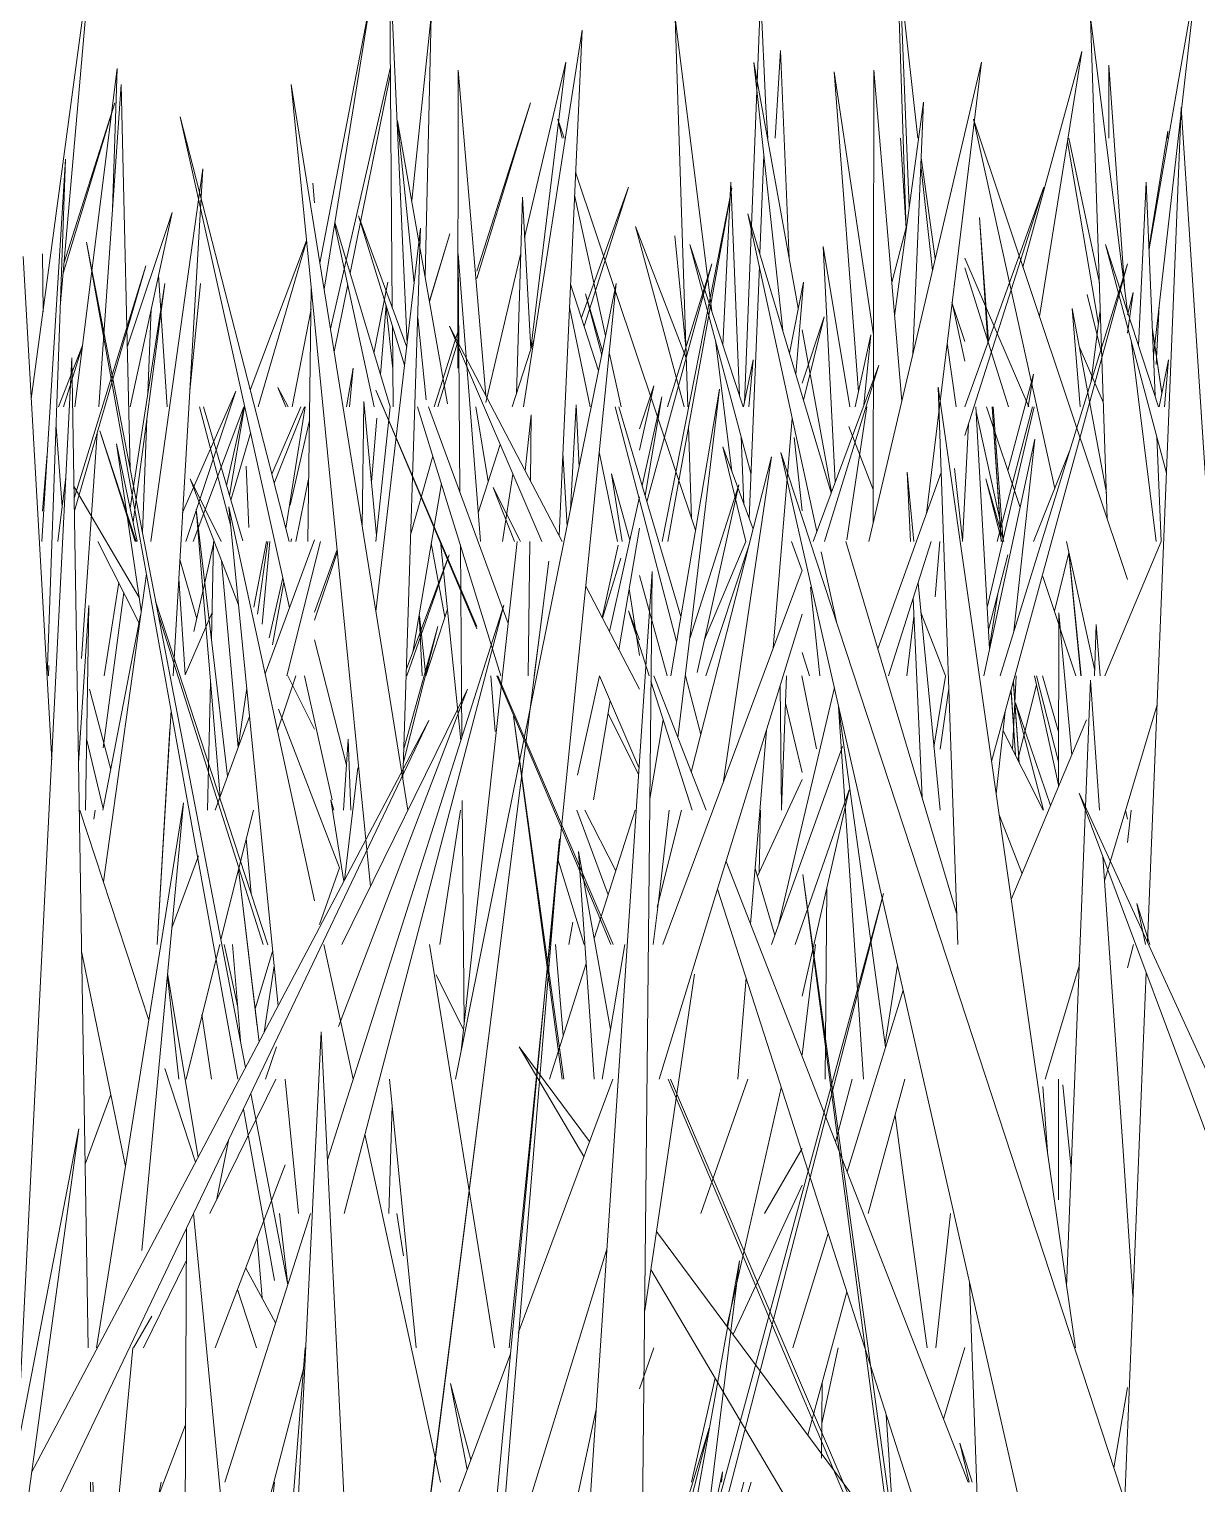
# Model space of a CAD drawing. Header units: millimetres. Extents: x -9575 to 27274, y -4387 to 11354.
# Drawn here: x -5204.62 to -5180.65, y 3085.83 to 3115.69 of the extents above; entities that cross this region are included whole.
import ezdxf

# ---------------------------------------------------------------- set-up
doc = ezdxf.new("R2010")
doc.units = ezdxf.units.MM
doc.layers.add('G-IMPT', color=8, linetype='Continuous', lineweight=9)

# ---------------------------------------------------------------- blocks, each defined once
blk = doc.blocks.new('Grass Array - 25_dwg-V16-North')
at = {"layer": 'G-IMPT'}
for p, q in [((-5204.577, 3108.1), (-5203.366, 3117.087)), ((-5203.978, 3110.067), (-5203.366, 3117.087)), ((-5196.862, 3109.227), (-5197.223, 3117.22)), ((-5197.166, 3109.958), (-5197.223, 3117.22)), ((-5181.633, 3111.175), (-5180.657, 3116.77)), ((-5181.543, 3108.981), (-5180.657, 3116.77)), ((-5198.653, 3110.882), (-5197.609, 3116.317)), ((-5198.567, 3110.348), (-5197.609, 3116.317)), ((-5196.767, 3112.166), (-5196.37, 3115.949)), ((-5196.492, 3110.607), (-5196.37, 3115.949)), ((-5194.475, 3107.931), (-5193.271, 3115.664)), ((-5193.741, 3105.289), (-5193.271, 3115.664)), ((-5189.745, 3115.002), (-5189.151, 3109.501)), ((-5189.745, 3115.002), (-5188.832, 3109.955)), ((-5188.832, 3109.955), (-5189.745, 3115.002)), ((-5182.46, 3113.449), (-5182.458, 3114.944)), ((-5182.129, 3110.309), (-5182.458, 3114.944)), ((-5203.686, 3107.931), (-5202.815, 3114.874)), ((-5202.908, 3112), (-5202.815, 3114.874)), ((-5187.289, 3109.412), (-5188.095, 3114.807)), ((-5187.596, 3108.239), (-5188.095, 3114.807)), ((-5203.191, 3107.931), (-5202.731, 3114.552)), ((-5202.545, 3106.641), (-5202.731, 3114.552)), ((-5186.856, 3109.797), (-5186.263, 3114.186)), ((-5186.482, 3109.018), (-5186.263, 3114.186)), ((-5197.057, 3113.802), (-5196.717, 3110.469)), ((-5197.057, 3113.802), (-5196.03, 3107.993)), ((-5196.03, 3107.993), (-5197.057, 3113.802)), ((-5191.624, 3105.172), (-5190.2, 3112.422)), ((-5191.513, 3105.172), (-5190.2, 3112.422)), ((-5194.497, 3112.233), (-5194.617, 3108.199)), ((-5194.497, 3112.233), (-5194.322, 3109.12)), ((-5202.605, 3109.179), (-5201.688, 3111.919)), ((-5202.55, 3107.931), (-5201.688, 3111.919)), ((-5202.547, 3105.854), (-5201.836, 3110.466)), ((-5202.486, 3105.567), (-5201.836, 3110.466)), ((-5201.966, 3110.632), (-5201.785, 3107.931)), ((-5192.933, 3108.673), (-5193.507, 3110.452)), ((-5182.604, 3109.013), (-5182.901, 3110.24)), ((-5182.074, 3109.448), (-5181.961, 3110.281)), ((-5182.074, 3109.824), (-5181.961, 3110.281)), ((-5202.183, 3108.215), (-5202.114, 3109.945)), ((-5199.22, 3107.931), (-5198.835, 3109.936)), ((-5197.156, 3108.716), (-5197.297, 3110.029)), ((-5193.108, 3107.931), (-5193.529, 3109.98)), ((-5185.412, 3109.274), (-5185.678, 3110.076)), ((-5185.412, 3108.873), (-5185.676, 3110.067)), ((-5183.044, 3107.931), (-5183.21, 3109.954)), ((-5182.509, 3106.167), (-5183.21, 3109.954)), ((-5197.15, 3107.931), (-5197.163, 3109.596)), ((-5196.645, 3109.76), (-5196.474, 3108.075)), ((-5194.703, 3107.931), (-5194.261, 3109.309)), ((-5188.752, 3109.515), (-5188.15, 3106.186)), ((-5188.15, 3106.186), (-5188.752, 3109.515)), ((-5187.663, 3107.931), (-5187.342, 3109.411)), ((-5187.486, 3107.969), (-5187.342, 3109.411)), ((-5181.37, 3108.211), (-5181.565, 3109.519)), ((-5181.371, 3108.209), (-5181.565, 3109.514)), ((-5183.065, 3109.171), (-5182.571, 3108.027)), ((-5198.107, 3107.931), (-5197.971, 3108.729)), ((-5198.044, 3107.931), (-5197.971, 3108.729)), ((-5184.533, 3106.626), (-5184.005, 3108.603)), ((-5184.114, 3107.931), (-5184.005, 3108.603)), ((-5201.47, 3105.761), (-5200.378, 3108.257)), ((-5201.405, 3105.172), (-5200.378, 3108.257)), ((-5199.35, 3107.931), (-5199.516, 3108.329)), ((-5199.303, 3107.931), (-5199.516, 3108.329)), ((-5192.09, 3107.046), (-5191.796, 3108.361)), ((-5192.09, 3107.479), (-5191.796, 3108.361)), ((-5199.639, 3106.553), (-5199.043, 3107.931)), ((-5199.592, 3106.369), (-5198.971, 3107.931)), ((-5199.354, 3105.442), (-5198.955, 3107.931)), ((-5197.782, 3105.473), (-5197.752, 3108.04)), ((-5197.489, 3105.294), (-5197.752, 3108.04)), ((-5197.502, 3105.172), (-5197.212, 3107.931)), ((-5195.196, 3106.398), (-5195.452, 3107.931)), ((-5187.833, 3105.206), (-5187.425, 3107.931)), ((-5184.666, 3105.498), (-5185.181, 3107.828)), ((-5184.28, 3105.864), (-5184.966, 3107.931)), ((-5184.956, 3103.813), (-5183.992, 3107.931)), ((-5184.752, 3105.172), (-5184.028, 3107.931)), ((-5202.297, 3105.354), (-5202.204, 3107.69)), ((-5203.549, 3102.768), (-5203.228, 3107.391)), ((-5188.914, 3107.303), (-5188.752, 3105.8)), ((-5204.35, 3105.792), (-5204.248, 3106.969)), ((-5195.401, 3105.757), (-5194.951, 3107.161)), ((-5192.543, 3105.172), (-5192.919, 3107.006)), ((-5189.907, 3105.172), (-5190.38, 3107.114)), ((-5189.761, 3105.42), (-5190.38, 3107.114)), ((-5204.032, 3105.172), (-5203.867, 3106.486)), ((-5203.7, 3106.294), (-5202.36, 3104.023)), ((-5202.36, 3104.023), (-5203.7, 3106.294)), ((-5194.905, 3105.172), (-5194.69, 3106.554)), ((-5192.451, 3105.172), (-5192.665, 3106.558)), ((-5192.29, 3105.195), (-5192.665, 3106.558)), ((-5203.21, 3105.172), (-5202.363, 3103.496)), ((-5200.009, 3103.823), (-5199.75, 3105.172)), ((-5199.247, 3105.172), (-5199.234, 3105.227)), ((-5199.244, 3105.172), (-5199.234, 3105.227)), ((-5196.09, 3103.613), (-5196.366, 3105.137)), ((-5196.178, 3105.172), (-5195.762, 3101.086)), ((-5192.861, 3103.609), (-5192.527, 3105.097)), ((-5188.752, 3104.569), (-5188.974, 3105.172)), ((-5185.93, 3105.172), (-5186.022, 3104.032)), ((-5184.93, 3103.357), (-5184.532, 3104.894)), ((-5183.574, 3103.736), (-5183.278, 3104.939)), ((-5183.034, 3102.413), (-5183.277, 3104.936)), ((-5183.027, 3102.413), (-5183.269, 3104.898)), ((-5203.078, 3102.413), (-5202.783, 3104.327)), ((-5201.549, 3104.407), (-5201.417, 3102.441)), ((-5199.695, 3103.189), (-5199.415, 3104.425)), ((-5199.626, 3103.051), (-5199.395, 3104.334)), ((-5192.09, 3102.828), (-5192.301, 3104.198)), ((-5191.525, 3102.413), (-5192.09, 3104.469)), ((-5188.583, 3104.23), (-5188.387, 3102.413)), ((-5183.135, 3102.413), (-5183.811, 3104.45)), ((-5203.1, 3100.932), (-5202.678, 3104.119)), ((-5184.911, 3103.008), (-5184.728, 3104.139)), ((-5201.421, 3102.432), (-5200.867, 3103.713)), ((-5196.554, 3102.413), (-5196.612, 3103.68)), ((-5196.477, 3102.413), (-5196.61, 3103.644)), ((-5196.475, 3102.413), (-5196.036, 3103.78)), ((-5189.177, 3099.682), (-5189.077, 3102.413)), ((-5186.047, 3100.946), (-5185.81, 3102.406)), ((-5184.36, 3102.413), (-5184.436, 3100.903)), ((-5184.435, 3100.902), (-5184.36, 3102.413)), ((-5183.489, 3100.174), (-5183.984, 3102.413)), ((-5203.381, 3102.138), (-5202.945, 3100.491)), ((-5189.206, 3102.206), (-5189.176, 3099.654)), ((-5185.918, 3100.906), (-5185.744, 3102.152)), ((-5184.326, 3100.686), (-5183.944, 3102.235)), ((-5188.752, 3100.429), (-5189.098, 3101.849)), ((-5203.1, 3099.69), (-5203.441, 3101.118)), ((-5203.294, 3099.467), (-5203.269, 3099.654)), ((-5196.193, 3096.895), (-5195.764, 3099.654)), ((-5199.794, 3095.098), (-5199.594, 3096.461))]:
    blk.add_line(p, q, dxfattribs=at)
blk = doc.blocks.new('Grass Array - Grass Array-440235-North')
blk.add_blockref('Grass Array - 25_dwg-V16-North', (0, 0))
blk = doc.blocks.new('Grass Array - 25_dwg-V21-North')
at = {"layer": 'G-IMPT'}
for p, q in [((-5189.94, 3108.015), (-5189.605, 3116.428)), ((-5189.498, 3114.075), (-5189.605, 3116.428)), ((-5189.31, 3113.449), (-5189.196, 3115.25)), ((-5189.017, 3110.98), (-5189.196, 3115.25)), ((-5198.436, 3109.532), (-5197.205, 3114.906)), ((-5198.033, 3110.678), (-5197.204, 3114.77)), ((-5181.634, 3111.186), (-5181.247, 3113.589)), ((-5181.254, 3113.449), (-5181.247, 3113.589)), ((-5183.306, 3113.377), (-5182.669, 3109.629)), ((-5183.282, 3113.449), (-5182.652, 3110.48)), ((-5182.652, 3110.48), (-5183.282, 3113.449)), ((-5196.403, 3110.107), (-5195.988, 3111.486)), ((-5196.401, 3110.094), (-5195.988, 3111.486)), ((-5191.177, 3107.931), (-5192.171, 3111.634)), ((-5191.131, 3108.93), (-5192.171, 3111.634)), ((-5191.136, 3109.092), (-5191.364, 3111.441)), ((-5200.082, 3108.278), (-5198.926, 3111.347)), ((-5199.918, 3107.931), (-5198.925, 3111.335)), ((-5198.36, 3109.062), (-5198.081, 3110.441)), ((-5181.487, 3108.799), (-5181.426, 3110.011)), ((-5204.018, 3107.931), (-5203.528, 3109.191)), ((-5203.919, 3107.931), (-5203.528, 3109.188)), ((-5201.252, 3105.172), (-5200.213, 3107.931)), ((-5193.508, 3105.829), (-5193.389, 3107.971)), ((-5193.332, 3106.697), (-5193.389, 3107.971)), ((-5199.265, 3105.912), (-5198.866, 3107.652)), ((-5200.478, 3106.014), (-5200.075, 3107.392)), ((-5200.113, 3105.456), (-5200.169, 3106.713)), ((-5199.148, 3105.172), (-5198.883, 3106.482)), ((-5201.18, 3103.582), (-5201.526, 3104.801))]:
    blk.add_line(p, q, dxfattribs=at)
blk = doc.blocks.new('Grass Array - 25_dwg-V23-North')
at = {"layer": 'G-IMPT'}
for p in [(-5196.403, 3110.107), (-5196.401, 3110.094)]:
    blk.add_line(p, (-5195.988, 3111.486), dxfattribs=at)
blk = doc.blocks.new('Grass Array - Grass Array-V24-North')
for name in ['Grass Array - 25_dwg-V21-North', 'Grass Array - 25_dwg-V23-North']:
    blk.add_blockref(name, (0, 0))
blk = doc.blocks.new('Grass Array - 25_dwg-V30-North')
at = {"layer": 'G-IMPT'}
for p, q in [((-5184.928, 3109.282), (-5185.114, 3111.817)), ((-5184.941, 3109.246), (-5185.114, 3111.817)), ((-5197.359, 3107.931), (-5197.506, 3108.274)), ((-5197.36, 3107.931), (-5197.506, 3108.274))]:
    blk.add_line(p, q, dxfattribs=at)
blk = doc.blocks.new('Grass Array - 25_dwg-V34-North')
at = {"layer": 'G-IMPT'}
for p, q in [((-5184.928, 3109.282), (-5185.114, 3111.817)), ((-5184.941, 3109.246), (-5185.114, 3111.817)), ((-5197.359, 3107.931), (-5197.506, 3108.274)), ((-5197.36, 3107.931), (-5197.506, 3108.274)), ((-5184.685, 3105.424), (-5184.853, 3107.931)), ((-5184.655, 3105.539), (-5184.83, 3107.931)), ((-5194.252, 3102.413), (-5194.086, 3103.725)), ((-5194.252, 3102.413), (-5194.085, 3103.725)), ((-5184.297, 3100.628), (-5184.414, 3102.242)), ((-5184.375, 3100.782), (-5184.461, 3102.071))]:
    blk.add_line(p, q, dxfattribs=at)
blk = doc.blocks.new('Grass Array - 25_dwg-V37-North')
at = {"layer": 'G-IMPT'}
for p, q in [((-5184.928, 3109.282), (-5185.114, 3111.817)), ((-5184.941, 3109.246), (-5185.114, 3111.817)), ((-5197.359, 3107.931), (-5197.506, 3108.274)), ((-5197.36, 3107.931), (-5197.506, 3108.274)), ((-5184.669, 3105.172), (-5184.853, 3107.931)), ((-5184.628, 3105.172), (-5184.83, 3107.931)), ((-5194.252, 3102.413), (-5194.086, 3103.725)), ((-5194.252, 3102.413), (-5194.085, 3103.725)), ((-5184.297, 3100.628), (-5184.414, 3102.242)), ((-5184.375, 3100.782), (-5184.461, 3102.071))]:
    blk.add_line(p, q, dxfattribs=at)
blk = doc.blocks.new('Grass Array - Grass Array-440908-North')
for name in ['Grass Array - 25_dwg-V34-North', 'Grass Array - 25_dwg-V37-North', 'Grass Array - 25_dwg-V37-North', 'Grass Array - 25_dwg-V30-North']:
    blk.add_blockref(name, (0, 0))
blk = doc.blocks.new('Grass Array - 25_dwg-V46-North')
at = {"layer": 'G-IMPT'}
for p, q in [((-5186.381, 3113.449), (-5186.741, 3116.682)), ((-5186.554, 3112.035), (-5186.741, 3116.682)), ((-5186.617, 3111.564), (-5186.78, 3116.388)), ((-5191.098, 3107.931), (-5191.363, 3115.918)), ((-5190.606, 3109.89), (-5191.363, 3115.918)), ((-5194.451, 3111.407), (-5193.605, 3115.006)), ((-5194.321, 3109.122), (-5193.605, 3115.006)), ((-5184.221, 3110.801), (-5183.009, 3115.227)), ((-5183.882, 3109.789), (-5183.009, 3115.227)), ((-5195.812, 3114.84), (-5195.82, 3108.729)), ((-5195.812, 3114.84), (-5195.249, 3108.169)), ((-5203.924, 3110.678), (-5202.863, 3114.172)), ((-5203.907, 3110.876), (-5202.863, 3114.172)), ((-5189.5, 3114.075), (-5189.459, 3113.449)), ((-5189.459, 3113.449), (-5189.5, 3114.075)), ((-5193.682, 3113.449), (-5193.768, 3113.839)), ((-5193.637, 3113.449), (-5193.768, 3113.839)), ((-5186.734, 3113.449), (-5186.621, 3111.603)), ((-5189.54, 3113.101), (-5189.622, 3111.077)), ((-5186.079, 3110.734), (-5186.318, 3112.883)), ((-5186.021, 3110.98), (-5186.311, 3113.047)), ((-5190.943, 3105.401), (-5193.403, 3112.75)), ((-5192.788, 3109.389), (-5193.425, 3112.28)), ((-5193.285, 3109.764), (-5192.321, 3112.444)), ((-5193.229, 3109.589), (-5192.321, 3112.444)), ((-5190.379, 3109.195), (-5190.22, 3112.543)), ((-5190.039, 3108.156), (-5190.22, 3112.543)), ((-5197.536, 3107.931), (-5198.351, 3111.69)), ((-5197.213, 3107.931), (-5198.346, 3111.726)), ((-5186.915, 3110.485), (-5186.619, 3111.612)), ((-5204.336, 3109.886), (-5204.345, 3111.076)), ((-5191.056, 3111.266), (-5189.805, 3106.573)), ((-5191.056, 3111.266), (-5189.966, 3107.931)), ((-5189.966, 3107.931), (-5191.056, 3111.266)), ((-5188.073, 3106.393), (-5188.324, 3111.227)), ((-5187.773, 3107.931), (-5188.324, 3111.227)), ((-5195.247, 3108.019), (-5194.532, 3111.06)), ((-5191.94, 3105.986), (-5190.608, 3110.865)), ((-5191.514, 3107.931), (-5190.608, 3110.865)), ((-5189.632, 3110.819), (-5189.843, 3105.644)), ((-5184.097, 3107.931), (-5185.412, 3110.986)), ((-5184.52, 3107.931), (-5185.412, 3110.786)), ((-5197.256, 3110.492), (-5197.543, 3109.036)), ((-5197.543, 3109.036), (-5197.256, 3110.492)), ((-5201.323, 3108.258), (-5201.101, 3110.463)), ((-5197.295, 3110.022), (-5197.412, 3108.599)), ((-5182.819, 3108.465), (-5182.633, 3109.908)), ((-5190.194, 3106.604), (-5190.532, 3109.301)), ((-5192.467, 3107.931), (-5192.713, 3109.049)), ((-5185.593, 3107.931), (-5185.777, 3109.239)), ((-5189.957, 3107.931), (-5189.762, 3108.901)), ((-5189.846, 3107.931), (-5189.762, 3108.901)), ((-5200.481, 3105.485), (-5201.121, 3107.931)), ((-5200.232, 3105.181), (-5201.043, 3107.931)), ((-5200.568, 3106.321), (-5200.209, 3107.931)), ((-5200.506, 3106.111), (-5200.197, 3107.931)), ((-5203.942, 3105.889), (-5204.068, 3107.515)), ((-5197.486, 3107.702), (-5197.594, 3106.395)), ((-5191.022, 3105.636), (-5191.085, 3107.536)), ((-5189.948, 3105.931), (-5190.005, 3107.323)), ((-5193.579, 3105.475), (-5193.664, 3106.989)), ((-5185.463, 3105.196), (-5185.627, 3106.67)), ((-5201.239, 3103.319), (-5200.836, 3105.124)), ((-5190.755, 3103.158), (-5189.912, 3105.172)), ((-5192.853, 3103.594), (-5192.472, 3104.827))]:
    blk.add_line(p, q, dxfattribs=at)
blk = doc.blocks.new('Grass Array - Grass Array-V47-North')
blk.add_blockref('Grass Array - 25_dwg-V46-North', (0, 0))
blk = doc.blocks.new('Grass Array - 25_dwg-V51-North')
at = {"layer": 'G-IMPT'}
for p, q in [((-5182.492, 3105.636), (-5182.833, 3115.918)), ((-5182.076, 3109.89), (-5182.833, 3115.918)), ((-5187.386, 3105.172), (-5185.075, 3115.006)), ((-5186.202, 3105.742), (-5185.075, 3115.006)), ((-5187.282, 3114.84), (-5187.294, 3105.564)), ((-5187.282, 3114.84), (-5186.709, 3108.052)), ((-5196.845, 3099.654), (-5199.243, 3114.548)), ((-5198.063, 3102.634), (-5199.243, 3114.548)), ((-5195.428, 3110.566), (-5194.333, 3114.172)), ((-5195.428, 3110.715), (-5194.333, 3114.172)), ((-5180.97, 3114.075), (-5181.667, 3096.945)), ((-5180.97, 3114.075), (-5180.209, 3102.415)), ((-5179.55, 3092.321), (-5180.97, 3114.075)), ((-5199.285, 3105.172), (-5201.52, 3113.884)), ((-5199.278, 3103.807), (-5201.52, 3113.884)), ((-5183.569, 3106.26), (-5185.238, 3113.839)), ((-5182.074, 3104.389), (-5185.238, 3113.839)), ((-5203.873, 3113.014), (-5204.359, 3105.172)), ((-5203.873, 3113.014), (-5204.249, 3102.413)), ((-5204.249, 3102.413), (-5203.873, 3113.014)), ((-5201.055, 3112.817), (-5202.121, 3105.172)), ((-5201.055, 3112.817), (-5201.666, 3102.413)), ((-5201.666, 3102.413), (-5201.055, 3112.817)), ((-5198.766, 3112.123), (-5198.799, 3112.525)), ((-5185.415, 3107.931), (-5183.791, 3112.444)), ((-5185.412, 3107.346), (-5183.791, 3112.444)), ((-5181.849, 3109.195), (-5181.69, 3112.543)), ((-5181.509, 3108.156), (-5181.69, 3112.543)), ((-5197.863, 3111.853), (-5196.913, 3108.79)), ((-5197.863, 3111.853), (-5196.871, 3109.155)), ((-5188.452, 3105.377), (-5189.866, 3111.895)), ((-5188.157, 3106.169), (-5189.866, 3111.895)), ((-5184.928, 3109.282), (-5185.114, 3111.817)), ((-5184.941, 3109.246), (-5185.114, 3111.817)), ((-5197.502, 3103.734), (-5196.586, 3111.6)), ((-5196.951, 3100.31), (-5196.586, 3111.6)), ((-5200.177, 3094.376), (-5203.447, 3111.31)), ((-5201.395, 3099.982), (-5203.447, 3111.31)), ((-5195.356, 3105.172), (-5195.815, 3111.076)), ((-5195.777, 3106.181), (-5195.815, 3111.076)), ((-5182.526, 3111.266), (-5181.275, 3106.573)), ((-5182.526, 3111.266), (-5181.436, 3107.931)), ((-5181.436, 3107.931), (-5182.526, 3111.266)), ((-5204.157, 3100.691), (-5204.742, 3111.019)), ((-5203.696, 3106.06), (-5202.228, 3110.828)), ((-5203.692, 3105.796), (-5202.228, 3110.828)), ((-5184.864, 3100.656), (-5182.078, 3110.865)), ((-5184.688, 3102.413), (-5182.078, 3110.865)), ((-5188.726, 3110.492), (-5189.013, 3109.036)), ((-5189.013, 3109.036), (-5188.726, 3110.492)), ((-5188.726, 3110.492), (-5188.882, 3108.599)), ((-5198.901, 3105.172), (-5198.829, 3110.364)), ((-5194.826, 3099.306), (-5192.571, 3110.463)), ((-5194.77, 3088.618), (-5192.571, 3110.463)), ((-5192.851, 3109.076), (-5193.199, 3110.255)), ((-5192.868, 3108.992), (-5193.199, 3110.255)), ((-5194.097, 3105.172), (-5195.994, 3109.591)), ((-5193.679, 3105.172), (-5195.994, 3109.591)), ((-5188.752, 3108.416), (-5188.303, 3109.781)), ((-5188.725, 3108.072), (-5188.303, 3109.781)), ((-5196.31, 3107.931), (-5195.803, 3109.531)), ((-5196.229, 3107.931), (-5195.802, 3109.337)), ((-5181.484, 3105.172), (-5182.002, 3109.301)), ((-5204.282, 3098.196), (-5203.744, 3108.937)), ((-5203.408, 3088.618), (-5203.744, 3108.937)), ((-5188.528, 3105.172), (-5187.181, 3108.788)), ((-5188.293, 3105.172), (-5187.181, 3108.788)), ((-5181.427, 3107.931), (-5181.232, 3108.901)), ((-5181.315, 3107.931), (-5181.232, 3108.901)), ((-5195.428, 3103.421), (-5197.506, 3108.274)), ((-5195.428, 3103.377), (-5197.506, 3108.274)), ((-5192.038, 3106.321), (-5191.632, 3108.141)), ((-5191.976, 3106.111), (-5191.632, 3108.141)), ((-5191.451, 3102.413), (-5190.45, 3108.299)), ((-5191.305, 3101.139), (-5190.45, 3108.299)), ((-5185.56, 3096.895), (-5185.961, 3108.339)), ((-5184.434, 3097.64), (-5185.961, 3108.339)), ((-5196.647, 3107.931), (-5194.937, 3102.413)), ((-5196.421, 3107.931), (-5194.788, 3103.489)), ((-5191.331, 3103.118), (-5192.591, 3107.931)), ((-5191.244, 3103.629), (-5192.513, 3107.931)), ((-5184.908, 3102.963), (-5185.187, 3107.931)), ((-5184.669, 3105.172), (-5184.853, 3107.931)), ((-5184.628, 3105.172), (-5184.83, 3107.931)), ((-5194.442, 3106.628), (-5194.316, 3107.771)), ((-5194.331, 3106.416), (-5194.316, 3107.771)), ((-5188.956, 3107.702), (-5189.346, 3102.978)), ((-5187.293, 3106.234), (-5187.795, 3107.531)), ((-5185.464, 3105.172), (-5185.336, 3107.584)), ((-5202.447, 3105.172), (-5203.167, 3107.44)), ((-5202.426, 3105.172), (-5203.167, 3107.44)), ((-5185.027, 3102.413), (-5183.976, 3107.271)), ((-5184.405, 3103.328), (-5183.976, 3107.271)), ((-5181.386, 3105.172), (-5181.475, 3107.323)), ((-5202.319, 3103.749), (-5202.831, 3107.171)), ((-5202.401, 3105.172), (-5202.831, 3107.171)), ((-5196.788, 3105.329), (-5196.334, 3106.923)), ((-5191.029, 3100.432), (-5189.382, 3106.91)), ((-5190.378, 3100.209), (-5189.382, 3106.91)), ((-5182.5, 3077.582), (-5189.189, 3106.995)), ((-5185.784, 3096.614), (-5189.189, 3106.995)), ((-5184.002, 3105.172), (-5183.263, 3107.026)), ((-5187.201, 3102.966), (-5185.9, 3106.583)), ((-5186.458, 3105.172), (-5186.597, 3106.592)), ((-5186.531, 3105.172), (-5186.597, 3106.592)), ((-5200.322, 3103.866), (-5201.316, 3106.457)), ((-5200.678, 3105.172), (-5201.316, 3106.457)), ((-5196.743, 3102.9), (-5196.159, 3106.358)), ((-5191.061, 3103.181), (-5190.056, 3106.335)), ((-5190.905, 3102.478), (-5190.056, 3106.335)), ((-5184.981, 3106.454), (-5184.652, 3105.172)), ((-5184.981, 3106.454), (-5184.613, 3105.172)), ((-5184.613, 3105.172), (-5184.981, 3106.454)), ((-5194.657, 3105.172), (-5195.094, 3106.279)), ((-5194.533, 3105.172), (-5195.094, 3106.279)), ((-5192.709, 3103.319), (-5192.09, 3106.088)), ((-5201.195, 3105.827), (-5200.702, 3099.93)), ((-5201.195, 3105.827), (-5200.547, 3100.351)), ((-5200.547, 3100.351), (-5201.195, 3105.827)), ((-5199.512, 3095.632), (-5200.52, 3105.882)), ((-5198.766, 3097.794), (-5200.52, 3105.882)), ((-5192.514, 3102.946), (-5192.09, 3105.44)), ((-5200.879, 3103.158), (-5200.835, 3105.172)), ((-5199.936, 3103.675), (-5199.721, 3105.172)), ((-5199.835, 3103.472), (-5199.679, 3105.172)), ((-5199.776, 3102.451), (-5198.766, 3105.2)), ((-5199.329, 3102.413), (-5198.638, 3105.172)), ((-5195.739, 3101.159), (-5195.769, 3105.099)), ((-5195.754, 3094.714), (-5194.603, 3105.172)), ((-5194.376, 3102.413), (-5194.345, 3105.172)), ((-5190.728, 3102.413), (-5189.837, 3105.121)), ((-5186.48, 3100.551), (-5187.859, 3105.172)), ((-5186.981, 3102.413), (-5186.103, 3105.172)), ((-5182.746, 3102.522), (-5183.329, 3105.172)), ((-5182.537, 3102.413), (-5181.382, 3105.172)), ((-5198.766, 3103.72), (-5198.298, 3105.003)), ((-5198.766, 3103.552), (-5198.294, 3104.966)), ((-5196.879, 3102.537), (-5195.999, 3104.893)), ((-5196.869, 3102.413), (-5195.999, 3104.893)), ((-5188.049, 3103.519), (-5188.36, 3104.954)), ((-5202.214, 3104.504), (-5203.095, 3098.181)), ((-5200.331, 3100.941), (-5200.673, 3104.781)), ((-5196.669, 3083.329), (-5193.954, 3104.763)), ((-5195.215, 3094.812), (-5193.954, 3104.763)), ((-5191.835, 3104.555), (-5193.916, 3073.331)), ((-5191.835, 3104.555), (-5191.937, 3094.364)), ((-5191.613, 3096.895), (-5188.752, 3104.571)), ((-5192.09, 3102.137), (-5193.196, 3104.249)), ((-5185.921, 3099.654), (-5186.375, 3104.317)), ((-5199.72, 3096.891), (-5202.024, 3103.941)), ((-5186.29, 3099.912), (-5186.477, 3103.996)), ((-5203.606, 3100.618), (-5203.396, 3103.854)), ((-5203.466, 3099.654), (-5203.396, 3103.854)), ((-5203.107, 3099.654), (-5202.332, 3103.656)), ((-5199.817, 3096.895), (-5201.975, 3103.686)), ((-5198.155, 3091.377), (-5194.88, 3103.863)), ((-5197.992, 3094.068), (-5194.88, 3103.863)), ((-5192.09, 3103.154), (-5192.32, 3103.743)), ((-5191.893, 3102.413), (-5192.32, 3103.743)), ((-5190.53, 3097.901), (-5188.752, 3103.679)), ((-5186.607, 3102.413), (-5186.46, 3103.623)), ((-5185.813, 3102.413), (-5186.316, 3103.711)), ((-5183.489, 3100.141), (-5183.487, 3103.708)), ((-5183.219, 3100.786), (-5183.487, 3103.708)), ((-5196.941, 3100.612), (-5196.232, 3103.423)), ((-5196.931, 3100.916), (-5196.232, 3103.423)), ((-5182.749, 3102.413), (-5182.717, 3103.463)), ((-5182.635, 3102.413), (-5182.717, 3103.463)), ((-5198.106, 3100.576), (-5198.766, 3103.149)), ((-5188.6, 3102.413), (-5188.752, 3102.893)), ((-5204.225, 3102.413), (-5204.22, 3102.627)), ((-5199.523, 3101.285), (-5199.147, 3102.413)), ((-5198.766, 3101.317), (-5199.31, 3102.413)), ((-5198.913, 3102.168), (-5198.968, 3102.413)), ((-5198.063, 3102.634), (-5197.613, 3098.087)), ((-5195.053, 3101.271), (-5195.141, 3102.413)), ((-5192.962, 3097.565), (-5195.019, 3102.413)), ((-5192.635, 3096.895), (-5194.997, 3102.413)), ((-5193.367, 3100.375), (-5192.912, 3102.412)), ((-5192.103, 3100.528), (-5192.912, 3102.413)), ((-5190.725, 3099.654), (-5191.801, 3102.413)), ((-5190.832, 3101.208), (-5191.147, 3102.413)), ((-5188.462, 3100.914), (-5188.763, 3102.413)), ((-5183.942, 3102.413), (-5183.489, 3100.648)), ((-5183.819, 3102.413), (-5183.488, 3101.262)), ((-5183.488, 3101.262), (-5183.819, 3102.413)), ((-5200.957, 3099.654), (-5200.899, 3102.285)), ((-5200.329, 3100.946), (-5200.154, 3102.16)), ((-5198.913, 3102.168), (-5198.402, 3099.868)), ((-5198.274, 3095.217), (-5195.621, 3102.136)), ((-5198.2, 3096.895), (-5195.621, 3102.136)), ((-5191.008, 3099.654), (-5191.857, 3102.3)), ((-5188.092, 3102.17), (-5189.23, 3097.327)), ((-5184.375, 3100.782), (-5184.464, 3102.121)), ((-5184.297, 3100.628), (-5184.418, 3102.291)), ((-5183.325, 3089.875), (-5182.831, 3102.323)), ((-5182.648, 3099.654), (-5182.831, 3102.323)), ((-5193.037, 3099.866), (-5192.692, 3101.899)), ((-5183.801, 3099.654), (-5184.376, 3101.856)), ((-5183.652, 3099.751), (-5184.376, 3101.856)), ((-5182.548, 3098.204), (-5181.469, 3101.814)), ((-5201.99, 3096.895), (-5201.707, 3101.709)), ((-5200.803, 3099.654), (-5200.097, 3101.578)), ((-5198.252, 3098.473), (-5199.501, 3101.726)), ((-5193.68, 3094.136), (-5194.676, 3101.586)), ((-5193.643, 3094.136), (-5194.676, 3101.586)), ((-5192.112, 3100.394), (-5192.738, 3101.629)), ((-5191.881, 3099.885), (-5191.604, 3101.512)), ((-5188.006, 3101.775), (-5187.491, 3094.136)), ((-5188.006, 3101.775), (-5187.041, 3094.791)), ((-5184.769, 3099.987), (-5184.584, 3101.683)), ((-5182.915, 3101.511), (-5184.46, 3097.823)), ((-5204.89, 3083.758), (-5196.414, 3101.493)), ((-5201.99, 3096.895), (-5201.73, 3101.327)), ((-5201.358, 3092.141), (-5196.414, 3101.493)), ((-5189.485, 3101.298), (-5189.813, 3097.315)), ((-5183.803, 3099.654), (-5184.628, 3101.281)), ((-5198.17, 3099.654), (-5198.069, 3101.115)), ((-5198.019, 3099.654), (-5198.069, 3101.115)), ((-5187.922, 3100.962), (-5189.385, 3096.895)), ((-5197.876, 3100.522), (-5198.145, 3098.219)), ((-5186.48, 3100.551), (-5185.582, 3097.542)), ((-5189.671, 3098.297), (-5188.752, 3100.285)), ((-5188.899, 3096.895), (-5187.788, 3100.07)), ((-5188.752, 3095.84), (-5187.788, 3100.07)), ((-5203.239, 3088.618), (-5201.451, 3099.803)), ((-5202.309, 3090.614), (-5201.451, 3099.803)), ((-5201.395, 3099.982), (-5200.335, 3094.136)), ((-5198.158, 3098.193), (-5198.425, 3099.868)), ((-5198.365, 3099.654), (-5198.425, 3099.868)), ((-5195.729, 3099.854), (-5195.693, 3095.268)), ((-5170.947, 3073.529), (-5183.067, 3100.004)), ((-5179.528, 3090.526), (-5183.067, 3100.004)), ((-5202.163, 3095.344), (-5203.579, 3099.654)), ((-5200.683, 3097), (-5200.019, 3099.654)), ((-5192.738, 3097.914), (-5193.378, 3099.654)), ((-5193.212, 3099.654), (-5192.58, 3098.41)), ((-5193.021, 3097.024), (-5192.184, 3099.654)), ((-5191.732, 3097.664), (-5191.227, 3099.654)), ((-5191.719, 3097.664), (-5191.482, 3099.654)), ((-5189.634, 3098.377), (-5189.605, 3099.654)), ((-5184.239, 3098.349), (-5184.708, 3099.559)), ((-5182.074, 3099.472), (-5182.114, 3099.654)), ((-5182.074, 3098.992), (-5181.998, 3099.654)), ((-5194.826, 3099.306), (-5195.871, 3094.136)), ((-5200.063, 3097.941), (-5200.164, 3099.075)), ((-5196.801, 3066.851), (-5193.737, 3099.068)), ((-5194.5, 3089.783), (-5193.737, 3099.068)), ((-5201.69, 3097.239), (-5201.147, 3098.718)), ((-5193.763, 3098.626), (-5193.226, 3096.895)), ((-5193.023, 3094.136), (-5193.341, 3098.807)), ((-5192.686, 3095.156), (-5193.341, 3098.807)), ((-5185.346, 3085.859), (-5190.315, 3098.6)), ((-5182.167, 3092.663), (-5182.583, 3098.706)), ((-5200.322, 3098.446), (-5199.939, 3095.212)), ((-5199.901, 3094.896), (-5200.322, 3098.446)), ((-5198.66, 3097.306), (-5198.252, 3098.469)), ((-5189.315, 3097.09), (-5189.719, 3098.459)), ((-5185.491, 3074.823), (-5188.741, 3098.337)), ((-5187.549, 3089.293), (-5188.741, 3098.337)), ((-5204.282, 3098.196), (-5204.865, 3086.558)), ((-5196.979, 3061.463), (-5187.084, 3097.941)), ((-5189.097, 3093.696), (-5190.489, 3098.034)), ((-5189.399, 3088.988), (-5187.084, 3097.941)), ((-5188.248, 3098.053), (-5188.284, 3094.136)), ((-5191.719, 3097.664), (-5191.811, 3096.895)), ((-5190.53, 3097.901), (-5191.688, 3094.136)), ((-5184.434, 3097.64), (-5183.145, 3088.618)), ((-5181.702, 3096.895), (-5181.881, 3097.742)), ((-5181.613, 3096.895), (-5181.881, 3097.742)), ((-5193.463, 3097.358), (-5193.542, 3096.895)), ((-5192.962, 3097.565), (-5192.678, 3096.895)), ((-5200.982, 3095.808), (-5200.71, 3096.895)), ((-5200.585, 3096.745), (-5200.617, 3096.895)), ((-5200.585, 3096.745), (-5200.34, 3095.608)), ((-5200.448, 3096.895), (-5200.282, 3094.924)), ((-5199.623, 3096.756), (-5199.982, 3095.574)), ((-5198.307, 3095.677), (-5198.571, 3096.895)), ((-5195.068, 3088.618), (-5196.401, 3096.895)), ((-5193.817, 3096.895), (-5193.656, 3095.031)), ((-5192.859, 3094.136), (-5192.39, 3096.895)), ((-5188.477, 3096.895), (-5188.752, 3094.63)), ((-5182.074, 3096.417), (-5181.949, 3096.895)), ((-5202.644, 3092.338), (-5203.542, 3096.729)), ((-5193.941, 3094.136), (-5193.185, 3096.51)), ((-5187.051, 3094.867), (-5186.797, 3096.476)), ((-5185.784, 3096.614), (-5182.074, 3085.3)), ((-5183.765, 3094.136), (-5183.063, 3096.483)), ((-5201.547, 3094.136), (-5201.784, 3096.239)), ((-5201.15, 3092.534), (-5201.778, 3096.303)), ((-5196.265, 3096.275), (-5195.707, 3095.148)), ((-5190.96, 3096.291), (-5191.986, 3089.387)), ((-5189.904, 3096.213), (-5190.076, 3094.136)), ((-5181.692, 3096.321), (-5183.429, 3053.655)), ((-5187.831, 3092.232), (-5186.68, 3095.961)), ((-5200.982, 3095.808), (-5201.4, 3094.136)), ((-5198.307, 3095.677), (-5197.973, 3094.136)), ((-5200.88, 3094.136), (-5201.078, 3095.46)), ((-5199.036, 3086.695), (-5198.627, 3095.105)), ((-5196.319, 3048), (-5198.627, 3095.105)), ((-5199.541, 3094.796), (-5199.772, 3094.136)), ((-5195.215, 3094.812), (-5196.672, 3083.32)), ((-5193.234, 3092.546), (-5194.564, 3094.794)), ((-5193.12, 3092.852), (-5194.564, 3094.794)), ((-5201.838, 3094.352), (-5201.206, 3092.429)), ((-5192.077, 3080.341), (-5191.937, 3094.364)), ((-5200.915, 3091.377), (-5199.557, 3094.136)), ((-5199.094, 3091.377), (-5199.365, 3094.136)), ((-5197.992, 3094.068), (-5198.498, 3092.475)), ((-5197.222, 3094.136), (-5196.675, 3088.618)), ((-5194.584, 3088.922), (-5192.641, 3094.136)), ((-5191.507, 3094.136), (-5185.654, 3080.341)), ((-5185.548, 3080.341), (-5191.454, 3094.136)), ((-5190.83, 3091.377), (-5189.865, 3094.136)), ((-5188.071, 3092.847), (-5187.724, 3094.136)), ((-5186.644, 3094.136), (-5187.397, 3091.377)), ((-5183.492, 3093.754), (-5183.492, 3094.136)), ((-5203.47, 3092.392), (-5202.947, 3093.818)), ((-5199.314, 3089.909), (-5200.073, 3093.837)), ((-5189.936, 3090.645), (-5189.181, 3093.958)), ((-5183.707, 3092.552), (-5183.811, 3093.98)), ((-5183.492, 3093.754), (-5183.494, 3091.656)), ((-5183.229, 3092.302), (-5183.404, 3094.015)), ((-5200.224, 3093.521), (-5199.587, 3090.003)), ((-5197.24, 3091.377), (-5197.168, 3093.594)), ((-5189.097, 3093.696), (-5185.412, 3082.21)), ((-5186.847, 3093.391), (-5186.677, 3092.161)), ((-5208.136, 3069.629), (-5203.598, 3093.117)), ((-5204.703, 3085.11), (-5203.598, 3093.117)), ((-5200.768, 3091.677), (-5200.531, 3092.878)), ((-5197.728, 3093.004), (-5196.179, 3085.859)), ((-5189.526, 3091.377), (-5188.752, 3092.711)), ((-5182.167, 3092.663), (-5181.963, 3089.68)), ((-5199.365, 3092.372), (-5200.804, 3088.618)), ((-5201.358, 3092.141), (-5204.572, 3086.063)), ((-5190.171, 3088.89), (-5188.752, 3091.961)), ((-5186.188, 3088.618), (-5186.677, 3092.161)), ((-5201.248, 3091.377), (-5199.916, 3077.582)), ((-5198.847, 3091.377), (-5200.601, 3085.859)), ((-5199.312, 3089.915), (-5199.485, 3091.377)), ((-5199.312, 3089.915), (-5199.485, 3091.377)), ((-5196.934, 3090.508), (-5197.073, 3091.377)), ((-5185.706, 3091.377), (-5186.006, 3088.618)), ((-5201.506, 3063.788), (-5201.393, 3091.076)), ((-5201.393, 3091.076), (-5201.419, 3084.826)), ((-5199.943, 3090.865), (-5199.84, 3089.645)), ((-5188.582, 3086.753), (-5191.746, 3091.006)), ((-5188.947, 3088.618), (-5188.222, 3090.968)), ((-5192.762, 3090.644), (-5195.037, 3083.248)), ((-5189.936, 3090.645), (-5190.297, 3089.06)), ((-5202.273, 3088.618), (-5201.395, 3090.402)), ((-5200.176, 3090.257), (-5199.561, 3089.133)), ((-5186.009, 3080.341), (-5191.862, 3090.228)), ((-5191.774, 3080.777), (-5190.04, 3090.405)), ((-5190.8, 3084.243), (-5190.04, 3090.405)), ((-5184.882, 3077.582), (-5185.317, 3089.966)), ((-5200.346, 3089.814), (-5199.953, 3088.618)), ((-5194.5, 3089.783), (-5196.409, 3066.547)), ((-5187.837, 3089.767), (-5188.638, 3086.83)), ((-5202.48, 3088.618), (-5202.104, 3089.27)), ((-5187.549, 3089.293), (-5185.641, 3074.823)), ((-5189.399, 3088.988), (-5195.913, 3063.788)), ((-5202.495, 3088.618), (-5203.011, 3083.1)), ((-5199.582, 3080.651), (-5198.957, 3088.618)), ((-5197.63, 3080.749), (-5194.742, 3088.499)), ((-5192.09, 3087.778), (-5191.796, 3088.618)), ((-5188.349, 3087.067), (-5188.014, 3088.618)), ((-5185.852, 3087.156), (-5185.412, 3088.627)), ((-5200.326, 3083.1), (-5198.991, 3088.188)), ((-5195.627, 3086.124), (-5195.972, 3087.886)), ((-5195.554, 3086.321), (-5195.972, 3087.886)), ((-5190.54, 3087.996), (-5191.027, 3085.859)), ((-5188.342, 3087.917), (-5188.356, 3086.352)), ((-5182.074, 3087.802), (-5182.355, 3086.156)), ((-5182.355, 3086.156), (-5182.074, 3087.802)), ((-5194.126, 3082.028), (-5192.981, 3087.354)), ((-5187.027, 3087.245), (-5186.836, 3084.408)), ((-5201.409, 3087.041), (-5202.92, 3083.1)), ((-5192.09, 3082.277), (-5190.659, 3086.967)), ((-5192.066, 3081.47), (-5190.659, 3086.967)), ((-5199.036, 3086.695), (-5199.4, 3079.196)), ((-5188.582, 3086.753), (-5185.412, 3082.494)), ((-5185.322, 3085.859), (-5185.517, 3086.663)), ((-5185.26, 3085.859), (-5185.517, 3086.663)), ((-5190.712, 3084.568), (-5190.388, 3086.073)), ((-5190.412, 3085.859), (-5190.388, 3086.073)), ((-5203.225, 3077.582), (-5203.362, 3085.859)), ((-5202.117, 3064.661), (-5203.317, 3085.859)), ((-5202.457, 3083.1), (-5201.914, 3085.859)), ((-5199.585, 3085.859), (-5200.203, 3080.552)), ((-5191.133, 3081.539), (-5189.799, 3085.859)), ((-5190.693, 3083.1), (-5189.95, 3085.859))]:
    blk.add_line(p, q, dxfattribs=at)
blk = doc.blocks.new('Grass Array - Grass Array-V52-North')
for name in ['Grass Array - 25_dwg-V51-North', 'Grass Array - 25_dwg-V37-North', 'Grass Array - 25_dwg-V37-North', 'Grass Array - 25_dwg-V37-North']:
    blk.add_blockref(name, (0, 0))
blk = doc.blocks.new('Grass Array - Grass Array-V53-North')
blk.add_blockref('Grass Array - 25_dwg-V37-North', (0, 0))
blk.add_blockref('Grass Array - 25_dwg-V37-North', (0, 0))
blk.add_blockref('Grass Array - 25_dwg-V37-North', (0, 0))
blk.add_blockref('Grass Array - 25_dwg-V37-North', (0, 0))

msp = doc.modelspace()

# ---------------------------------------------------------------- block references
for name in ['Grass Array - Grass Array-V47-North', 'Grass Array - Grass Array-V52-North', 'Grass Array - Grass Array-440235-North', 'Grass Array - Grass Array-V24-North', 'Grass Array - Grass Array-440908-North', 'Grass Array - Grass Array-V53-North', 'Grass Array - Grass Array-V53-North']:
    msp.add_blockref(name, (0, 0))

doc.saveas('drawing.dxf')
